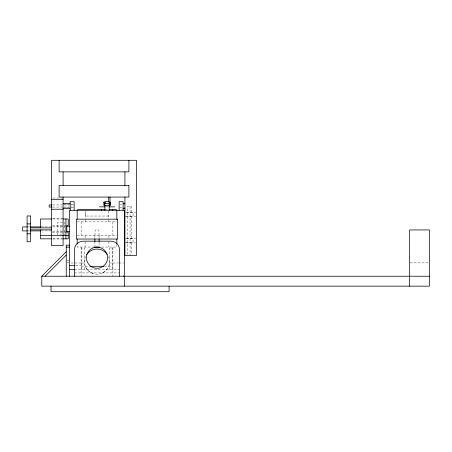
<?xml version="1.0" encoding="UTF-8"?>
<svg xmlns="http://www.w3.org/2000/svg" width="452" height="452" viewBox="0 0 452 452"><rect width="100%" height="100%" fill="white"/><g stroke="black" fill="none" stroke-linecap="round" stroke-linejoin="round"><path stroke-width="0.34" stroke-dasharray="2.26 1.69" d="M107.401 268.703L105.22 271.149L102.48 272.957M52.878 197.993L63.088 197.993M63.088 204.671L69.523 204.671M71.489 204.671L73.473 204.671M119.803 204.671L121.786 204.671M123.724 204.671L124.961 204.671M52.607 204.948L69.275 204.948M69.97 204.948L73.439 204.948M105.711 206.858L108.361 206.858M52.607 207.044L69.275 207.044M69.97 207.044L73.439 207.044M63.088 207.315L69.523 207.315M71.489 207.315L73.473 207.315M119.803 207.315L121.786 207.315M123.724 207.315L124.961 207.315M105.05 209.508L109.028 209.508M126.289 212.146L135.82 212.146M126.6 212.31L133.046 212.31L133.046 216.276L125.707 216.276M108.536 216.033L85.468 216.033L85.468 211.57M126.289 216.446L135.82 216.446M52.878 218.824L63.088 218.824M52.844 218.988L62.478 218.988M77.162 221.864L116.842 221.864M62.613 222.294L57.653 222.294L57.653 235.526M63.822 222.294L64.263 222.294L64.263 235.526M52.37 225.604L66.139 225.604M52.652 226.266L65.257 226.266M27.453 226.927L30.42 226.881M41.16 226.927L51.036 226.927M27.453 230.893L29.538 230.893M41.16 230.893L51.036 230.893M52.652 231.554L65.257 231.554M52.37 232.215L66.139 232.215M77.162 235.492L116.842 235.492M126.289 238.599L135.82 238.599M52.844 238.831L62.478 238.831M126.6 238.763L133.046 238.763L133.046 242.73L125.707 242.735M52.878 238.995L63.088 238.995M126.289 242.899L135.82 242.899M94.219 247.063L77.162 247.063L77.162 243.6M101.525 247.063L116.842 247.063L116.842 243.6M66.913 260.239L69.557 260.239M66.913 262.341L68.896 262.341M410.241 262.861L428.033 262.861M70.919 263.002L81.128 263.002M81.462 263.002L84.767 263.002M109.237 263.002L112.542 263.002M112.876 263.002L118.322 263.002M119 263.002L123.769 263.002M75.682 265.414L81.128 265.414M81.128 266.307L89.598 266.307M104.412 266.307L112.876 266.307M74.518 269.618L119.486 269.618M74.518 272.923L119.486 272.923M92.88 273.517L89.948 272.047L87.496 269.867L85.694 267.126M131.391 212.146L131.391 206.524L127.424 206.524L127.424 255.465M131.391 216.446L131.391 238.599M131.391 242.899L131.391 254.764M130.069 206.524L130.069 255.465M112.876 221.864L112.876 235.492M112.876 247.063L112.876 276.228M112.542 269.618L112.542 248.453L109.237 248.453L109.237 269.618M108.909 235.492L108.909 238.215M108.909 241.617L108.909 247.063M108.491 210.971L108.491 219.141M108.491 219.825L108.491 221.864M99.101 235.492L99.101 239.035M99.101 242.3L99.101 246.408M98.988 235.492L98.988 231.52A1.983 1.983 0 0 0 97.005 229.537A1.983 1.983 0 0 0 95.016 231.52L95.016 235.492M94.903 235.492L94.903 239.035M94.903 241.176L94.903 246.408M85.513 210.971L85.513 219.141M85.513 219.825L85.513 221.864M85.1 235.492L85.1 238.215M85.1 241.617L85.1 247.063M84.767 269.618L84.767 248.453L81.462 248.453L81.462 269.618M81.128 221.864L81.128 235.492M81.128 247.063L81.128 276.228M60.958 225.604L60.958 235.526M108.582 256.764A12.566 12.566 0 0 1 95.767 274.149A12.566 12.566 0 0 1 86.603 254.595"/><path stroke-width="0.68" d="M409.557 286.15L409.557 229.932L429.4 229.932L429.4 286.15L41.782 286.15L41.782 276.228L66.252 251.758M45.087 276.228L66.252 255.069M123.458 276.228L124.447 275.24L124.447 210.293L69.557 210.293L69.557 276.228M51.517 199.315L63.088 199.315M103.401 202.23L105.22 202.23M109.61 202.23L110.678 202.23M103.401 202.892L105.22 202.892M109.61 202.892L110.678 202.892M63.088 203.349L70.167 203.349M123.108 203.349L124.961 203.349M51.912 204.948L49.132 204.948L49.132 207.044L51.912 207.044M99.361 206.858L105.05 206.858M109.028 206.858L114.718 206.858M63.088 208.638L70.167 208.638M123.108 208.638L124.961 208.638M51.517 209.236L63.088 209.236M101.61 209.508L77.71 209.508L77.71 210.293M105.276 209.496L101.745 209.496L101.745 210.293M109.113 209.496L112.328 209.496L112.328 210.293M112.469 209.508L116.3 209.508L116.3 210.293M124.447 212.31L125.023 212.31M124.447 216.276L125.023 216.276M51.466 218.988L40.454 218.988L40.454 227.944M63.167 218.988L68.235 218.988L68.235 225.604L66.789 225.604L66.789 232.215L68.235 232.215L68.235 238.831L63.167 238.831M27.114 223.904L30.42 223.904M67.037 226.266L69.557 226.266M27.453 226.927L22.6 226.927L22.6 230.893L27.453 230.893M30.227 226.927L40.635 226.927M30.42 227.87L51.517 227.87M30.42 229.853L51.517 229.853M30.227 230.893L40.635 230.893M67.037 231.554L69.557 231.554M27.114 233.82L30.42 233.82M40.454 235.526L51.466 235.526M63.167 235.526L68.235 235.526M51.517 235.69L63.088 235.69M51.466 238.831L40.454 238.831L40.454 229.904M124.447 238.763L125.023 238.763M124.447 242.735L125.023 242.735M69.557 245.148L66.252 245.148L66.252 276.228M94.536 247.063L99.474 247.063M66.252 247.131L69.557 247.131M69.557 265.414L75.004 265.414M90.298 266.307L103.706 266.307M69.557 269.618L74.518 269.618M41.782 276.228L429.4 276.228M169.088 286.15L169.088 291.704L51.036 291.704L51.036 286.15M128.893 160.296L128.893 171.867L59.122 171.867L59.122 160.296M124.927 171.867L124.927 185.489M124.927 197.066L124.927 255.465L136.498 255.465L136.498 160.296L51.517 160.296L51.517 245.611L63.088 245.611L63.088 197.066M124.447 276.228L124.447 286.15M123.108 210.293L123.108 201.694L119.142 201.694L119.142 210.293M119.486 276.228L119.486 249.775A8.599 8.599 0 0 0 116.972 243.696L115.192 242.328L113.119 241.47L110.893 241.176L83.111 241.176L80.891 241.47L78.817 242.328L77.032 243.696A8.599 8.599 0 0 0 74.518 249.775L74.518 276.228M116.842 210.293L116.842 219.192M116.842 239.035L116.842 243.6M109.994 197.066L109.994 205.406M109.52 203.688L109.52 205.406M109.186 210.293L109.186 201.564L104.887 201.564L104.887 210.293M108.74 197.066L108.74 201.931M104.559 203.688L104.559 205.406M99.101 238.893L99.101 241.617M94.903 238.893L94.903 241.617M77.162 210.293L77.162 219.192M77.162 239.035L77.162 243.6M74.134 210.293L74.134 201.694L70.167 201.694L70.167 210.293M65.919 218.988L65.919 238.831M63.088 171.867L63.088 185.489M86.603 254.595A12.566 12.566 0 0 1 107.316 254.465M128.893 185.489L59.122 185.489L59.122 197.066L128.893 197.066L128.893 185.489M110.248 203.688L103.83 203.688L103.83 205.406L110.248 205.406L110.248 203.688M30.42 215.966L27.114 215.966L27.114 241.758L30.42 241.758L30.42 215.966M117.503 219.192L76.501 219.192L76.501 239.035L117.503 239.035L117.503 219.192M91.711 266.878A10.582 10.582 0 0 0 107.582 257.713A10.582 10.582 0 0 0 91.711 248.549A10.582 10.582 0 0 0 91.711 266.878"/></g></svg>
